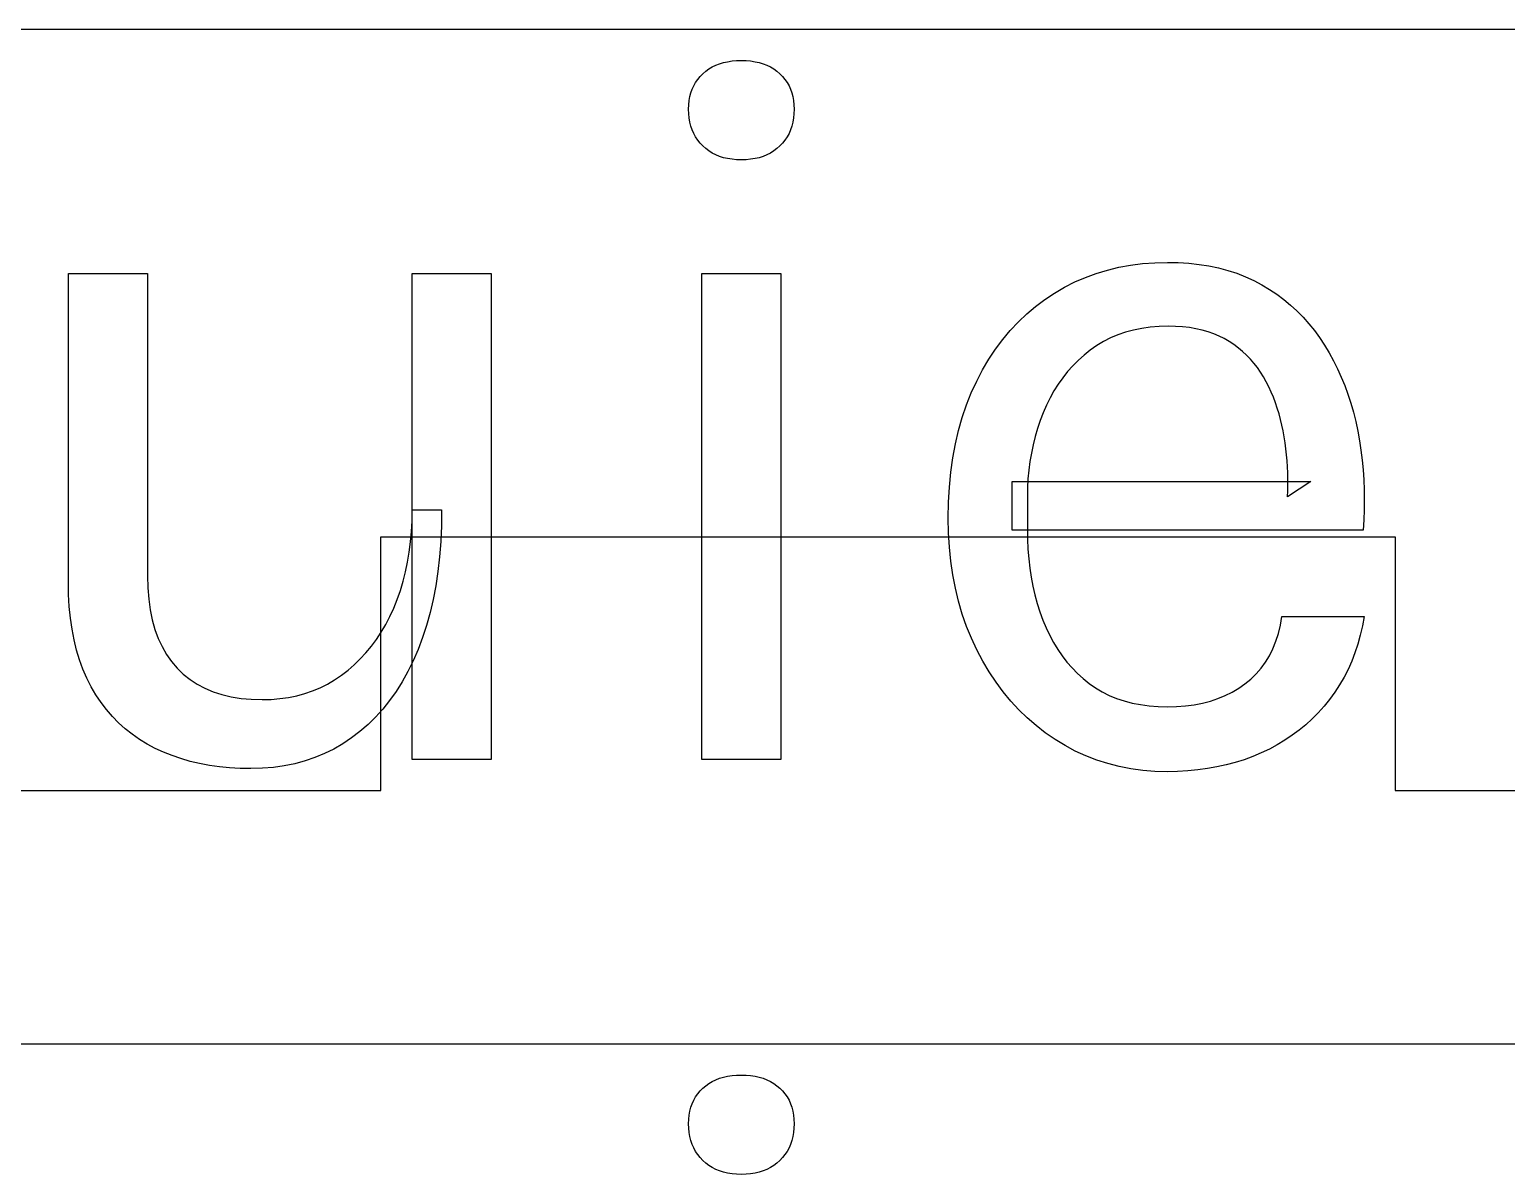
# Model space of a CAD drawing. Header units: millimetres. Extents: x 0 to 253, y 0 to 243.
# Drawn here: x 60.84 to 78.32, y 120.46 to 134 of the extents above; entities that cross this region are included whole.
import ezdxf

# ---------------------------------------------------------------- set-up
doc = ezdxf.new("R2010")
doc.units = ezdxf.units.MM
doc.layers.get('0').update_dxf_attribs({"linetype": 'CONTINUOUS'})

msp = doc.modelspace()

# ---------------------------------------------------------------- linework, layer by layer
for p, q in [((88, 134), (6, 134)), ((68.81, 133.478), (68.845, 133.508)), ((68.845, 133.508), (68.882, 133.534)), ((68.882, 133.534), (68.922, 133.558)), ((68.922, 133.558), (68.964, 133.578)), ((68.964, 133.578), (69.008, 133.595)), ((69.008, 133.595), (69.055, 133.609)), ((69.055, 133.609), (69.104, 133.62)), ((69.104, 133.62), (69.156, 133.628)), ((69.156, 133.628), (69.21, 133.632)), ((69.21, 133.632), (69.266, 133.634)), ((69.266, 133.634), (69.266, 133.634)), ((69.266, 133.634), (69.322, 133.632)), ((69.322, 133.632), (69.376, 133.628)), ((69.376, 133.628), (69.428, 133.62)), ((69.428, 133.62), (69.477, 133.609)), ((69.477, 133.609), (69.524, 133.595)), ((69.524, 133.595), (69.568, 133.578)), ((69.568, 133.578), (69.61, 133.558)), ((69.61, 133.558), (69.65, 133.534)), ((69.65, 133.534), (69.687, 133.508)), ((69.687, 133.508), (69.722, 133.478)), ((68.684, 133.295), (68.702, 133.336)), ((68.702, 133.336), (68.724, 133.375)), ((68.724, 133.375), (68.75, 133.411)), ((68.75, 133.411), (68.778, 133.446)), ((68.778, 133.446), (68.81, 133.478)), ((69.722, 133.478), (69.754, 133.446)), ((69.754, 133.446), (69.782, 133.411)), ((69.782, 133.411), (69.808, 133.375)), ((69.808, 133.375), (69.83, 133.336)), ((69.83, 133.336), (69.848, 133.295)), ((68.644, 133.11), (68.649, 133.159)), ((68.649, 133.159), (68.657, 133.207)), ((68.657, 133.207), (68.669, 133.252)), ((68.669, 133.252), (68.684, 133.295)), ((69.848, 133.295), (69.863, 133.252)), ((69.863, 133.252), (69.875, 133.207)), ((69.875, 133.207), (69.883, 133.159)), ((69.883, 133.159), (69.888, 133.11)), ((68.642, 133.058), (68.644, 133.11)), ((68.644, 133.005), (68.642, 133.058)), ((68.642, 133.058), (68.642, 133.058)), ((68.649, 132.954), (68.644, 133.005)), ((69.888, 133.005), (69.883, 132.954)), ((69.888, 133.11), (69.89, 133.058)), ((69.89, 133.058), (69.888, 133.005)), ((69.89, 133.058), (69.89, 133.058)), ((68.657, 132.905), (68.649, 132.954)), ((68.669, 132.859), (68.657, 132.905)), ((68.684, 132.814), (68.669, 132.859)), ((68.702, 132.772), (68.684, 132.814)), ((69.848, 132.814), (69.83, 132.772)), ((69.863, 132.859), (69.848, 132.814)), ((69.875, 132.905), (69.863, 132.859)), ((69.883, 132.954), (69.875, 132.905)), ((68.724, 132.731), (68.702, 132.772)), ((68.75, 132.693), (68.724, 132.731)), ((68.778, 132.657), (68.75, 132.693)), ((68.81, 132.623), (68.778, 132.657)), ((69.754, 132.657), (69.722, 132.623)), ((69.782, 132.693), (69.754, 132.657)), ((69.808, 132.731), (69.782, 132.693)), ((69.83, 132.772), (69.808, 132.731)), ((68.845, 132.592), (68.81, 132.623)), ((68.882, 132.564), (68.845, 132.592)), ((68.922, 132.539), (68.882, 132.564)), ((68.964, 132.517), (68.922, 132.539)), ((69.008, 132.499), (68.964, 132.517)), ((69.055, 132.484), (69.008, 132.499)), ((69.104, 132.473), (69.055, 132.484)), ((69.156, 132.465), (69.104, 132.473)), ((69.21, 132.46), (69.156, 132.465)), ((69.266, 132.458), (69.21, 132.46)), ((69.322, 132.46), (69.266, 132.458)), ((69.266, 132.458), (69.266, 132.458)), ((69.266, 132.458), (69.266, 132.458)), ((69.376, 132.465), (69.322, 132.46)), ((69.428, 132.473), (69.376, 132.465)), ((69.477, 132.484), (69.428, 132.473)), ((69.524, 132.499), (69.477, 132.484)), ((69.568, 132.517), (69.524, 132.499)), ((69.61, 132.539), (69.568, 132.517)), ((69.65, 132.564), (69.61, 132.539)), ((69.687, 132.592), (69.65, 132.564)), ((69.722, 132.623), (69.687, 132.592)), ((73.871, 131.213), (74.013, 131.231)), ((74.013, 131.231), (74.158, 131.242)), ((74.158, 131.242), (74.306, 131.246)), ((74.306, 131.246), (74.306, 131.246)), ((74.306, 131.246), (74.435, 131.243)), ((74.435, 131.243), (74.56, 131.235)), ((74.56, 131.235), (74.681, 131.222)), ((61.304, 127.466), (61.304, 131.114)), ((61.304, 131.114), (62.24, 131.114)), ((62.24, 131.114), (62.24, 127.538)), ((65.372, 125.366), (65.372, 131.114)), ((65.372, 131.114), (66.308, 131.114)), ((66.308, 131.114), (66.308, 125.366)), ((68.798, 125.366), (68.798, 131.114)), ((68.798, 131.114), (69.734, 131.114)), ((69.734, 131.114), (69.734, 125.366)), ((73.212, 131.014), (73.337, 131.068)), ((73.337, 131.068), (73.465, 131.115)), ((73.465, 131.115), (73.597, 131.155)), ((73.597, 131.155), (73.732, 131.188)), ((73.732, 131.188), (73.871, 131.213)), ((74.681, 131.222), (74.798, 131.204)), ((74.798, 131.204), (74.912, 131.18)), ((74.912, 131.18), (75.022, 131.151)), ((75.022, 131.151), (75.128, 131.117)), ((75.128, 131.117), (75.23, 131.077)), ((75.23, 131.077), (75.328, 131.032)), ((72.856, 130.807), (72.971, 130.883)), ((72.971, 130.883), (73.09, 130.952)), ((73.09, 130.952), (73.212, 131.014)), ((75.328, 131.032), (75.422, 130.982)), ((75.422, 130.982), (75.513, 130.927)), ((75.513, 130.927), (75.6, 130.869)), ((72.642, 130.637), (72.747, 130.725)), ((72.747, 130.725), (72.856, 130.807)), ((75.6, 130.869), (75.683, 130.807)), ((75.683, 130.807), (75.763, 130.741)), ((75.763, 130.741), (75.839, 130.672)), ((72.448, 130.441), (72.543, 130.542)), ((72.543, 130.542), (72.642, 130.637)), ((75.839, 130.672), (75.912, 130.598)), ((75.912, 130.598), (75.981, 130.521)), ((72.359, 130.334), (72.448, 130.441)), ((73.72, 130.388), (73.633, 130.352)), ((73.811, 130.419), (73.72, 130.388)), ((73.905, 130.445), (73.811, 130.419)), ((74.003, 130.465), (73.905, 130.445)), ((74.104, 130.479), (74.003, 130.465)), ((74.209, 130.487), (74.104, 130.479)), ((74.318, 130.49), (74.209, 130.487)), ((74.404, 130.488), (74.318, 130.49)), ((74.318, 130.49), (74.318, 130.49)), ((74.487, 130.483), (74.404, 130.488)), ((74.567, 130.474), (74.487, 130.483)), ((74.643, 130.461), (74.567, 130.474)), ((74.717, 130.445), (74.643, 130.461)), ((74.787, 130.425), (74.717, 130.445)), ((74.855, 130.402), (74.787, 130.425)), ((74.919, 130.375), (74.855, 130.402)), ((74.98, 130.344), (74.919, 130.375)), ((75.981, 130.521), (76.046, 130.441)), ((76.046, 130.441), (76.108, 130.356)), ((76.108, 130.356), (76.166, 130.268)), ((72.194, 130.101), (72.274, 130.22)), ((72.274, 130.22), (72.359, 130.334)), ((73.394, 130.208), (73.321, 130.15)), ((73.47, 130.262), (73.394, 130.208)), ((73.55, 130.31), (73.47, 130.262)), ((73.633, 130.352), (73.55, 130.31)), ((75.038, 130.31), (74.98, 130.344)), ((75.093, 130.273), (75.038, 130.31)), ((75.146, 130.233), (75.093, 130.273)), ((75.196, 130.191), (75.146, 130.233)), ((75.243, 130.147), (75.196, 130.191)), ((76.166, 130.268), (76.221, 130.177)), ((72.12, 129.974), (72.194, 130.101)), ((73.188, 130.023), (73.126, 129.954)), ((73.253, 130.088), (73.188, 130.023)), ((73.321, 130.15), (73.253, 130.088)), ((75.288, 130.101), (75.243, 130.147)), ((75.331, 130.052), (75.288, 130.101)), ((75.371, 130.001), (75.331, 130.052)), ((76.221, 130.177), (76.272, 130.083)), ((76.272, 130.083), (76.32, 129.987)), ((71.986, 129.704), (72.05, 129.842)), ((72.05, 129.842), (72.12, 129.974)), ((73.069, 129.882), (73.015, 129.806)), ((73.126, 129.954), (73.069, 129.882)), ((75.409, 129.947), (75.371, 130.001)), ((75.444, 129.891), (75.409, 129.947)), ((75.476, 129.833), (75.444, 129.891)), ((75.506, 129.773), (75.476, 129.833)), ((76.32, 129.987), (76.364, 129.889)), ((76.364, 129.889), (76.405, 129.789)), ((71.929, 129.56), (71.986, 129.704)), ((72.964, 129.726), (72.918, 129.644)), ((73.015, 129.806), (72.964, 129.726)), ((75.534, 129.712), (75.506, 129.773)), ((75.561, 129.65), (75.534, 129.712)), ((76.405, 129.789), (76.443, 129.686)), ((76.443, 129.686), (76.477, 129.581)), ((71.879, 129.411), (71.929, 129.56)), ((72.875, 129.557), (72.836, 129.467)), ((72.918, 129.644), (72.875, 129.557)), ((75.585, 129.586), (75.561, 129.65)), ((75.607, 129.522), (75.585, 129.586)), ((75.628, 129.456), (75.607, 129.522)), ((76.477, 129.581), (76.508, 129.473)), ((71.835, 129.257), (71.879, 129.411)), ((72.801, 129.374), (72.769, 129.28)), ((72.836, 129.467), (72.801, 129.374)), ((75.646, 129.389), (75.628, 129.456)), ((75.662, 129.321), (75.646, 129.389)), ((75.677, 129.252), (75.662, 129.321)), ((76.508, 129.473), (76.535, 129.363)), ((76.535, 129.363), (76.559, 129.251)), ((71.798, 129.098), (71.835, 129.257)), ((72.741, 129.185), (72.717, 129.088)), ((72.769, 129.28), (72.741, 129.185)), ((75.689, 129.182), (75.677, 129.252)), ((75.7, 129.111), (75.689, 129.182)), ((76.559, 129.251), (76.58, 129.137)), ((76.58, 129.137), (76.597, 129.023)), ((71.768, 128.933), (71.798, 129.098)), ((72.697, 128.989), (72.68, 128.889)), ((72.717, 129.088), (72.697, 128.989)), ((75.709, 129.04), (75.7, 129.111)), ((75.716, 128.97), (75.709, 129.04)), ((75.723, 128.899), (75.716, 128.97)), ((76.597, 129.023), (76.611, 128.907)), ((71.744, 128.763), (71.768, 128.933)), ((72.667, 128.788), (72.657, 128.685)), ((72.68, 128.889), (72.667, 128.788)), ((75.727, 128.828), (75.723, 128.899)), ((75.73, 128.757), (75.727, 128.828)), ((76.611, 128.907), (76.622, 128.791)), ((76.622, 128.791), (76.63, 128.674)), ((71.727, 128.588), (71.744, 128.763)), ((72.47, 128.078), (72.47, 128.654)), ((72.47, 128.654), (76.004, 128.654)), ((72.657, 128.685), (72.652, 128.58)), ((76.004, 128.654), (75.728, 128.474)), ((75.732, 128.686), (75.73, 128.757)), ((75.731, 128.545), (75.732, 128.616)), ((75.732, 128.616), (75.732, 128.686)), ((76.63, 128.674), (76.635, 128.557)), ((71.717, 128.408), (71.727, 128.588)), ((72.652, 128.58), (72.65, 128.474)), ((72.65, 128.474), (72.65, 128.474)), ((72.65, 128.474), (72.65, 128.09)), ((75.728, 128.474), (75.731, 128.545)), ((76.635, 128.557), (76.636, 128.438)), ((76.636, 128.438), (76.635, 128.319)), ((65.37, 128.189), (65.372, 128.318)), ((65.372, 128.318), (65.372, 128.318)), ((65.372, 128.318), (65.72, 128.318)), ((65.72, 128.318), (65.717, 128.128)), ((71.714, 128.222), (71.717, 128.408)), ((76.635, 128.319), (76.63, 128.199)), ((65.363, 128.062), (65.37, 128.189)), ((65.717, 128.128), (65.709, 127.943)), ((71.717, 128.048), (71.714, 128.222)), ((71.714, 128.222), (71.714, 128.222)), ((72.65, 128.09), (72.652, 127.971)), ((76.63, 128.199), (76.622, 128.078)), ((65, 125), (65, 128)), ((65, 128), (77, 128)), ((65.337, 127.818), (65.352, 127.939)), ((65.352, 127.939), (65.363, 128.062)), ((65.709, 127.943), (65.695, 127.764)), ((71.728, 127.877), (71.717, 128.048)), ((76.622, 128.078), (72.47, 128.078)), ((72.652, 127.971), (72.657, 127.855)), ((76.622, 128.078), (76.622, 128.078)), ((77, 128), (77, 125)), ((65.317, 127.701), (65.337, 127.818)), ((65.695, 127.764), (65.675, 127.59)), ((71.745, 127.711), (71.728, 127.877)), ((72.657, 127.855), (72.666, 127.741)), ((72.666, 127.741), (72.679, 127.63)), ((65.265, 127.474), (65.293, 127.586)), ((65.293, 127.586), (65.317, 127.701)), ((65.675, 127.59), (65.65, 127.422)), ((71.768, 127.549), (71.745, 127.711)), ((72.679, 127.63), (72.696, 127.522)), ((61.307, 127.319), (61.304, 127.466)), ((61.304, 127.466), (61.304, 127.466)), ((61.304, 127.466), (61.304, 127.466)), ((62.24, 127.538), (62.244, 127.397)), ((62.244, 127.397), (62.254, 127.264)), ((65.232, 127.366), (65.265, 127.474)), ((65.65, 127.422), (65.62, 127.26)), ((71.799, 127.391), (71.768, 127.549)), ((71.836, 127.237), (71.799, 127.391)), ((72.696, 127.522), (72.716, 127.415)), ((72.716, 127.415), (72.74, 127.312)), ((61.315, 127.176), (61.307, 127.319)), ((62.254, 127.264), (62.272, 127.137)), ((65.153, 127.157), (65.195, 127.26)), ((65.195, 127.26), (65.232, 127.366)), ((65.62, 127.26), (65.583, 127.104)), ((71.88, 127.087), (71.836, 127.237)), ((72.74, 127.312), (72.767, 127.211)), ((72.767, 127.211), (72.798, 127.112)), ((61.328, 127.039), (61.315, 127.176)), ((61.347, 126.908), (61.328, 127.039)), ((62.272, 127.137), (62.296, 127.018)), ((65.058, 126.963), (65.107, 127.058)), ((65.107, 127.058), (65.153, 127.157)), ((65.583, 127.104), (65.541, 126.953)), ((71.931, 126.941), (71.88, 127.087)), ((72.798, 127.112), (72.833, 127.016)), ((75.644, 126.955), (75.662, 127.058)), ((75.662, 127.058), (75.662, 127.058)), ((75.662, 127.058), (76.634, 127.058)), ((76.634, 127.058), (76.614, 126.946)), ((61.372, 126.781), (61.347, 126.908)), ((62.296, 127.018), (62.328, 126.905)), ((62.328, 126.905), (62.366, 126.799)), ((64.949, 126.786), (65.005, 126.873)), ((65.005, 126.873), (65.058, 126.963)), ((65.541, 126.953), (65.494, 126.808)), ((71.989, 126.8), (71.931, 126.941)), ((72.833, 127.016), (72.871, 126.923)), ((72.871, 126.923), (72.914, 126.834)), ((75.62, 126.857), (75.644, 126.955)), ((76.614, 126.946), (76.589, 126.836)), ((61.401, 126.66), (61.372, 126.781)), ((62.366, 126.799), (62.412, 126.701)), ((62.412, 126.701), (62.465, 126.609)), ((64.825, 126.627), (64.889, 126.705)), ((64.889, 126.705), (64.949, 126.786)), ((65.494, 126.808), (65.441, 126.668)), ((72.053, 126.662), (71.989, 126.8)), ((72.914, 126.834), (72.959, 126.749)), ((72.959, 126.749), (73.009, 126.668)), ((75.554, 126.677), (75.59, 126.764)), ((75.59, 126.764), (75.62, 126.857)), ((76.559, 126.73), (76.526, 126.627)), ((76.589, 126.836), (76.559, 126.73)), ((61.436, 126.544), (61.401, 126.66)), ((61.477, 126.433), (61.436, 126.544)), ((62.465, 126.609), (62.524, 126.524)), ((62.524, 126.524), (62.591, 126.446)), ((64.687, 126.486), (64.758, 126.555)), ((64.758, 126.555), (64.825, 126.627)), ((65.383, 126.534), (65.32, 126.407)), ((65.441, 126.668), (65.383, 126.534)), ((72.123, 126.529), (72.053, 126.662)), ((72.198, 126.403), (72.123, 126.529)), ((73.009, 126.668), (73.062, 126.591)), ((73.062, 126.591), (73.118, 126.518)), ((73.118, 126.518), (73.179, 126.449)), ((75.415, 126.445), (75.467, 126.517)), ((75.467, 126.517), (75.514, 126.594)), ((75.514, 126.594), (75.554, 126.677)), ((76.487, 126.528), (76.444, 126.431)), ((76.526, 126.627), (76.487, 126.528)), ((61.523, 126.327), (61.477, 126.433)), ((62.591, 126.446), (62.664, 126.375)), ((62.664, 126.375), (62.744, 126.312)), ((64.454, 126.307), (64.535, 126.362)), ((64.535, 126.362), (64.613, 126.422)), ((64.613, 126.422), (64.687, 126.486)), ((65.32, 126.407), (65.253, 126.286)), ((72.279, 126.282), (72.198, 126.403)), ((73.179, 126.449), (73.243, 126.384)), ((73.243, 126.384), (73.311, 126.323)), ((75.293, 126.317), (75.357, 126.378)), ((75.357, 126.378), (75.415, 126.445)), ((76.396, 126.338), (76.344, 126.248)), ((76.444, 126.431), (76.396, 126.338)), ((61.574, 126.227), (61.523, 126.327)), ((61.63, 126.132), (61.574, 126.227)), ((62.744, 126.312), (62.829, 126.256)), ((62.829, 126.256), (62.92, 126.208)), ((62.92, 126.208), (63.018, 126.167)), ((63.018, 126.167), (63.121, 126.134)), ((64.101, 126.146), (64.193, 126.178)), ((64.193, 126.178), (64.283, 126.215)), ((64.283, 126.215), (64.37, 126.258)), ((64.37, 126.258), (64.454, 126.307)), ((65.181, 126.172), (65.105, 126.064)), ((65.253, 126.286), (65.181, 126.172)), ((72.364, 126.167), (72.279, 126.282)), ((72.454, 126.058), (72.364, 126.167)), ((73.311, 126.323), (73.382, 126.266)), ((73.382, 126.266), (73.457, 126.214)), ((73.457, 126.214), (73.536, 126.167)), ((73.536, 126.167), (73.619, 126.125)), ((74.99, 126.122), (75.072, 126.163)), ((75.072, 126.163), (75.15, 126.209)), ((75.15, 126.209), (75.224, 126.26)), ((75.224, 126.26), (75.293, 126.317)), ((76.287, 126.161), (76.226, 126.077)), ((76.344, 126.248), (76.287, 126.161)), ((61.691, 126.041), (61.63, 126.132)), ((61.755, 125.956), (61.691, 126.041)), ((63.121, 126.134), (63.231, 126.107)), ((63.231, 126.107), (63.347, 126.089)), ((63.347, 126.089), (63.468, 126.078)), ((63.468, 126.078), (63.596, 126.074)), ((63.596, 126.074), (63.703, 126.077)), ((63.596, 126.074), (63.596, 126.074)), ((63.703, 126.077), (63.806, 126.086)), ((63.806, 126.086), (63.907, 126.1)), ((63.907, 126.1), (64.005, 126.12)), ((64.005, 126.12), (64.101, 126.146)), ((65.105, 126.064), (65.024, 125.963)), ((72.548, 125.955), (72.454, 126.058)), ((73.619, 126.125), (73.706, 126.089)), ((73.706, 126.089), (73.796, 126.059)), ((73.796, 126.059), (73.89, 126.034)), ((73.89, 126.034), (73.988, 126.015)), ((73.988, 126.015), (74.09, 126.001)), ((74.09, 126.001), (74.196, 125.993)), ((74.196, 125.993), (74.306, 125.99)), ((74.306, 125.99), (74.416, 125.993)), ((74.306, 125.99), (74.306, 125.99)), ((74.416, 125.993), (74.521, 126.001)), ((74.521, 126.001), (74.623, 126.014)), ((74.623, 126.014), (74.721, 126.033)), ((74.721, 126.033), (74.815, 126.058)), ((74.815, 126.058), (74.904, 126.087)), ((74.904, 126.087), (74.99, 126.122)), ((76.161, 125.997), (76.092, 125.92)), ((76.226, 126.077), (76.161, 125.997)), ((61.825, 125.876), (61.755, 125.956)), ((61.898, 125.8), (61.825, 125.876)), ((64.939, 125.868), (64.849, 125.779)), ((65.024, 125.963), (64.939, 125.868)), ((72.648, 125.858), (72.548, 125.955)), ((72.753, 125.767), (72.648, 125.858)), ((76.02, 125.847), (75.944, 125.778)), ((76.092, 125.92), (76.02, 125.847)), ((61.976, 125.73), (61.898, 125.8)), ((62.058, 125.664), (61.976, 125.73)), ((62.144, 125.604), (62.058, 125.664)), ((64.754, 125.697), (64.655, 125.621)), ((64.849, 125.779), (64.754, 125.697)), ((72.862, 125.682), (72.753, 125.767)), ((72.977, 125.603), (72.862, 125.682)), ((75.782, 125.652), (75.696, 125.594)), ((75.865, 125.713), (75.782, 125.652)), ((75.944, 125.778), (75.865, 125.713)), ((62.235, 125.548), (62.144, 125.604)), ((62.33, 125.498), (62.235, 125.548)), ((62.429, 125.452), (62.33, 125.498)), ((64.445, 125.49), (64.335, 125.436)), ((64.552, 125.552), (64.445, 125.49)), ((64.655, 125.621), (64.552, 125.552)), ((73.096, 125.531), (72.977, 125.603)), ((73.217, 125.466), (73.096, 125.531)), ((73.342, 125.409), (73.217, 125.466)), ((75.513, 125.49), (75.416, 125.444)), ((75.606, 125.54), (75.513, 125.49)), ((75.696, 125.594), (75.606, 125.54)), ((62.531, 125.412), (62.429, 125.452)), ((62.636, 125.376), (62.531, 125.412)), ((62.745, 125.344), (62.636, 125.376)), ((62.857, 125.318), (62.745, 125.344)), ((62.972, 125.296), (62.857, 125.318)), ((63.09, 125.28), (62.972, 125.296)), ((63.858, 125.291), (63.731, 125.273)), ((63.983, 125.316), (63.858, 125.291)), ((64.104, 125.349), (63.983, 125.316)), ((64.221, 125.389), (64.104, 125.349)), ((64.335, 125.436), (64.221, 125.389)), ((66.308, 125.366), (65.372, 125.366)), ((65.372, 125.366), (65.372, 125.366)), ((69.734, 125.366), (68.798, 125.366)), ((69.734, 125.366), (69.734, 125.366)), ((73.47, 125.359), (73.342, 125.409)), ((73.602, 125.317), (73.47, 125.359)), ((73.736, 125.283), (73.602, 125.317)), ((75.002, 125.302), (74.893, 125.278)), ((75.109, 125.331), (75.002, 125.302)), ((75.214, 125.364), (75.109, 125.331)), ((75.316, 125.402), (75.214, 125.364)), ((75.416, 125.444), (75.316, 125.402)), ((63.211, 125.268), (63.09, 125.28)), ((63.336, 125.26), (63.211, 125.268)), ((63.464, 125.258), (63.336, 125.26)), ((63.599, 125.262), (63.464, 125.258)), ((63.464, 125.258), (63.464, 125.258)), ((63.731, 125.273), (63.599, 125.262)), ((73.874, 125.256), (73.736, 125.283)), ((74.015, 125.237), (73.874, 125.256)), ((74.159, 125.226), (74.015, 125.237)), ((74.306, 125.222), (74.159, 125.226)), ((74.428, 125.224), (74.306, 125.222)), ((74.306, 125.222), (74.306, 125.222)), ((74.306, 125.222), (74.306, 125.222)), ((74.548, 125.231), (74.428, 125.224)), ((74.665, 125.242), (74.548, 125.231)), ((74.78, 125.258), (74.665, 125.242)), ((74.893, 125.278), (74.78, 125.258)), ((53, 125), (65, 125)), ((77, 125), (89, 125)), ((88, 122), (6, 122)), ((69.055, 121.609), (69.104, 121.62)), ((69.104, 121.62), (69.156, 121.628)), ((69.156, 121.628), (69.21, 121.632)), ((69.21, 121.632), (69.266, 121.634)), ((69.266, 121.634), (69.266, 121.634)), ((69.266, 121.634), (69.322, 121.632)), ((69.322, 121.632), (69.376, 121.628)), ((69.376, 121.628), (69.428, 121.62)), ((69.428, 121.62), (69.477, 121.609)), ((68.75, 121.411), (68.778, 121.446)), ((68.778, 121.446), (68.81, 121.478)), ((68.81, 121.478), (68.845, 121.508)), ((68.845, 121.508), (68.882, 121.534)), ((68.882, 121.534), (68.922, 121.558)), ((68.922, 121.558), (68.964, 121.578)), ((68.964, 121.578), (69.008, 121.595)), ((69.008, 121.595), (69.055, 121.609)), ((69.477, 121.609), (69.524, 121.595)), ((69.524, 121.595), (69.568, 121.578)), ((69.568, 121.578), (69.61, 121.558)), ((69.61, 121.558), (69.65, 121.534)), ((69.65, 121.534), (69.687, 121.508)), ((69.687, 121.508), (69.722, 121.478)), ((69.722, 121.478), (69.754, 121.446)), ((69.754, 121.446), (69.782, 121.411)), ((68.669, 121.252), (68.684, 121.295)), ((68.684, 121.295), (68.702, 121.336)), ((68.702, 121.336), (68.724, 121.375)), ((68.724, 121.375), (68.75, 121.411)), ((69.782, 121.411), (69.808, 121.375)), ((69.808, 121.375), (69.83, 121.336)), ((69.83, 121.336), (69.848, 121.295)), ((69.848, 121.295), (69.863, 121.252)), ((68.642, 121.058), (68.644, 121.11)), ((68.644, 121.11), (68.649, 121.159)), ((68.649, 121.159), (68.657, 121.207)), ((68.657, 121.207), (68.669, 121.252)), ((69.863, 121.252), (69.875, 121.207)), ((69.875, 121.207), (69.883, 121.159)), ((69.883, 121.159), (69.888, 121.11)), ((69.888, 121.11), (69.89, 121.058)), ((68.644, 121.005), (68.642, 121.058)), ((68.642, 121.058), (68.642, 121.058)), ((68.649, 120.954), (68.644, 121.005)), ((68.657, 120.905), (68.649, 120.954)), ((69.883, 120.954), (69.875, 120.905)), ((69.888, 121.005), (69.883, 120.954)), ((69.89, 121.058), (69.888, 121.005)), ((69.89, 121.058), (69.89, 121.058)), ((68.669, 120.859), (68.657, 120.905)), ((68.684, 120.814), (68.669, 120.859)), ((68.702, 120.772), (68.684, 120.814)), ((68.724, 120.731), (68.702, 120.772)), ((69.83, 120.772), (69.808, 120.731)), ((69.848, 120.814), (69.83, 120.772)), ((69.863, 120.859), (69.848, 120.814)), ((69.875, 120.905), (69.863, 120.859)), ((68.75, 120.693), (68.724, 120.731)), ((68.778, 120.657), (68.75, 120.693)), ((68.81, 120.623), (68.778, 120.657)), ((68.845, 120.592), (68.81, 120.623)), ((68.882, 120.564), (68.845, 120.592)), ((69.687, 120.592), (69.65, 120.564)), ((69.722, 120.623), (69.687, 120.592)), ((69.754, 120.657), (69.722, 120.623)), ((69.782, 120.693), (69.754, 120.657)), ((69.808, 120.731), (69.782, 120.693)), ((68.922, 120.539), (68.882, 120.564)), ((68.964, 120.517), (68.922, 120.539)), ((69.008, 120.499), (68.964, 120.517)), ((69.055, 120.484), (69.008, 120.499)), ((69.104, 120.473), (69.055, 120.484)), ((69.156, 120.465), (69.104, 120.473)), ((69.21, 120.46), (69.156, 120.465)), ((69.266, 120.458), (69.21, 120.46)), ((69.322, 120.46), (69.266, 120.458)), ((69.266, 120.458), (69.266, 120.458)), ((69.266, 120.458), (69.266, 120.458)), ((69.376, 120.465), (69.322, 120.46)), ((69.428, 120.473), (69.376, 120.465)), ((69.477, 120.484), (69.428, 120.473)), ((69.524, 120.499), (69.477, 120.484)), ((69.568, 120.517), (69.524, 120.499)), ((69.61, 120.539), (69.568, 120.517)), ((69.65, 120.564), (69.61, 120.539))]:
    msp.add_line(p, q)

doc.saveas('drawing.dxf')
